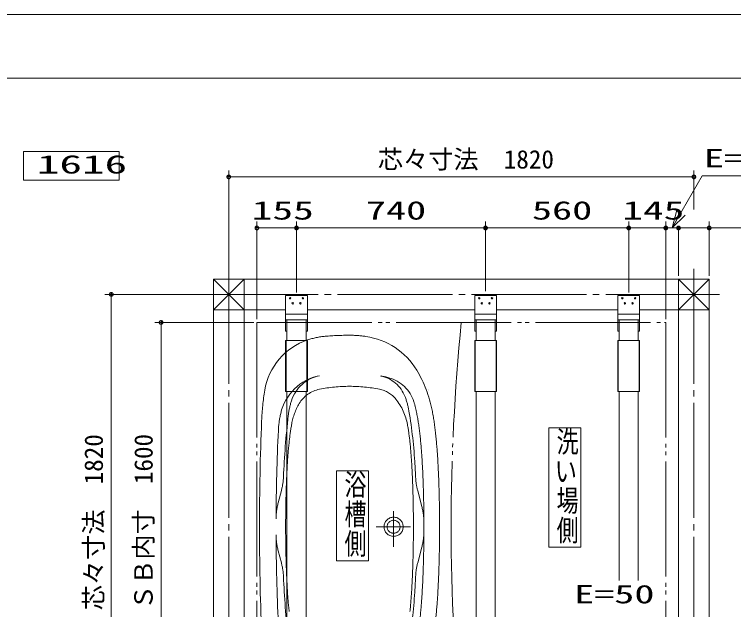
# Model space of a CAD drawing. Units: millimetres on the paper, scale 1:25. Extents: x -305 to 305, y -152 to 152.
# Drawn here: x -69.6 to 43, y 55.3 to 148.5 of the extents above; entities that cross this region are included whole.
import ezdxf
from ezdxf.enums import TextEntityAlignment as Align

# ---------------------------------------------------------------- set-up
doc = ezdxf.new("R2010")
doc.units = ezdxf.units.MM
doc.linetypes.add('LONG_CHAIN', pattern=[21, 18, -1, 1, -1])
doc.linetypes.add('LONG_DOUBLE_CHAIN', pattern=[21.8, 18, -1, 0.6, -0.6, 0.6, -1])
for name, color, linetype, lineweight in [('0-1_RV', 7, 'LONG_DOUBLE_CHAIN', 9), ('0-2_0', 7, 'Continuous', 9), ('0-5_図面枠', 3, 'Continuous', 9), ('0-6_DEFPOINTS', 7, 'Continuous', 9)]:
    doc.layers.add(name, color=color, linetype=linetype, lineweight=lineweight)
doc.styles.add('ＭＳ ゴシック', font='')
doc.styles.get('ＭＳ ゴシック').set_extended_font_data('MS Gothic')

# ---------------------------------------------------------------- blocks, each defined once
blk = doc.blocks.new('_DOTSMALL')
at = {"layer": '0-2_0'}
for p, q in [((0.0746, 0.1), (-0.0746, 0.1)), ((0.1223, -0.0248), (-0.1223, -0.0248))]:
    blk.add_line(p, q, dxfattribs=at)
for points in [[(0.125, 0), (0.124, 0.0157), (0.1211, 0.0311), (0.1162, 0.046), (0.1095, 0.0602), (0.1011, 0.0735), (0.0911, 0.0856), (0.0797, 0.0963), (0.067, 0.1055), (0.0532, 0.1131), (0.0386, 0.1189), (0.0234, 0.1228), (0.0078, 0.1248), (-0.0078, 0.1248), (-0.0234, 0.1228), (-0.0386, 0.1189), (-0.0532, 0.1131), (-0.067, 0.1055), (-0.0797, 0.0963), (-0.0911, 0.0856), (-0.1011, 0.0735), (-0.1095, 0.0602), (-0.1162, 0.046), (-0.1211, 0.0311), (-0.124, 0.0157), (-0.125, 0), (0, 0)], [(-0.125, 0), (-0.124, -0.0157), (-0.1211, -0.0311), (-0.1162, -0.046), (-0.1095, -0.0602), (-0.1011, -0.0735), (-0.0911, -0.0856), (-0.0797, -0.0963), (-0.067, -0.1055), (-0.0532, -0.1131), (-0.0386, -0.1189), (-0.0234, -0.1228), (-0.0078, -0.1248), (0.0078, -0.1248), (0.0234, -0.1228), (0.0386, -0.1189), (0.0532, -0.1131), (0.067, -0.1055), (0.0797, -0.0963), (0.0911, -0.0856), (0.1011, -0.0735), (0.1095, -0.0602), (0.1162, -0.046), (0.1211, -0.0311), (0.124, -0.0157), (0.125, 0), (0, 0)]]:
    blk.add_lwpolyline(points, close=True, dxfattribs=at)
blk = doc.blocks.new('RECT')
at = {"layer": '0-2_0'}
blk.add_lwpolyline([(-0.5, 0.5), (-0.5, -0.5), (0.5, -0.5), (0.5, 0.5)], close=True, dxfattribs=at)
blk = doc.blocks.new('_OPEN30')
at = {"layer": '0-2_0'}
blk.add_line((0, 0), (-1, 0), dxfattribs=at)
blk.add_lwpolyline([(-1, 0.2679), (0, 0), (-1, -0.2679)], dxfattribs=at)

msp = doc.modelspace()

# ---------------------------------------------------------------- linework, layer by layer
at = {"layer": '0-1_RV', "linetype": 'Continuous'}
for p, q in [((-68.175, 127.009), (-68.175, 122.513)), ((-68.175, 127.009), (-53.175, 127.009)), ((-53.175, 127.009), (-53.175, 122.513)), ((-36.033, 105.146), (-36.033, 124.046)), ((36.767, 117.96), (36.767, 124.046)), ((-36.033, 123.046), (36.767, 123.046)), ((-68.175, 122.513), (-53.175, 122.513)), ((-31.633, 100.746), (-31.633, 116.046)), ((-25.433, 104.946), (-25.433, 116.046)), ((-25.433, 105.146), (-25.433, 116.046)), ((4.167, 105.146), (4.167, 116.046)), ((26.567, 105.146), (26.567, 116.046)), ((26.567, 104.946), (26.567, 116.046)), ((32.367, 100.746), (32.367, 116.046)), ((39.167, 107.546), (39.167, 116.046)), ((-31.633, 115.046), (-25.433, 115.046)), ((-25.433, 115.046), (4.167, 115.046)), ((4.167, 115.046), (26.567, 115.046)), ((26.567, 115.046), (32.367, 115.046)), ((34.367, 115.046), (39.167, 115.046)), ((36.847, 115.046), (34.527, 115.046)), ((39.167, 115.046), (57.137, 115.046)), ((-38.433, 102.246), (-33.633, 107.046)), ((-33.633, 102.246), (-38.433, 107.046)), ((-38.433, 107.046), (-38.433, 29.446)), ((-38.433, 107.046), (39.167, 107.046)), ((-33.633, 107.046), (-33.633, 29.446)), ((34.367, 107.046), (39.167, 102.246)), ((34.367, 102.246), (39.167, 107.046)), ((34.367, 107.046), (34.367, 29.446)), ((39.167, 107.046), (39.167, 29.446)), ((-36.533, 104.646), (-55.433, 104.646)), ((-54.433, 31.846), (-54.433, 104.646)), ((-23.733, 104.446), (-23.733, 98.886)), ((5.867, 104.446), (5.867, 98.886)), ((28.267, 104.446), (28.267, 98.886)), ((-38.433, 102.246), (-27.133, 102.246)), ((-23.733, 101.566), (-27.133, 101.566)), ((-23.733, 102.246), (2.467, 102.246)), ((5.867, 101.566), (2.467, 101.566)), ((5.867, 102.246), (24.867, 102.246)), ((28.267, 101.566), (24.867, 101.566)), ((28.267, 102.246), (39.167, 102.246)), ((-32.133, 100.246), (-47.633, 100.246)), ((-46.633, 36.246), (-46.633, 100.246)), ((-23.733, 100.646), (-27.133, 100.646)), ((-26.933, 100.646), (-26.933, 97.446)), ((-23.933, 100.646), (-23.933, 97.446)), ((5.867, 100.646), (2.467, 100.646)), ((2.667, 100.646), (2.667, 97.446)), ((5.667, 100.646), (5.667, 97.446)), ((28.267, 100.646), (24.867, 100.646)), ((25.067, 100.646), (25.067, 97.446)), ((28.067, 100.646), (28.067, 97.446)), ((-26.933, 98.886), (-27.133, 98.886)), ((-23.733, 98.886), (-23.933, 98.886)), ((2.667, 98.886), (2.467, 98.886)), ((5.867, 98.886), (5.667, 98.886)), ((25.067, 98.886), (24.867, 98.886)), ((28.267, 98.886), (28.067, 98.886)), ((-27.133, 97.446), (-27.133, 89.446)), ((-23.733, 97.446), (-27.133, 97.446)), ((-27.069, 97.446), (-27.069, 89.446)), ((-23.797, 97.446), (-23.797, 89.446)), ((2.467, 97.446), (2.467, 89.446)), ((5.867, 97.446), (2.467, 97.446)), ((2.531, 97.446), (2.531, 89.446)), ((5.803, 97.446), (5.803, 89.446)), ((24.867, 97.446), (24.867, 89.446)), ((28.267, 97.446), (24.867, 97.446)), ((24.931, 97.446), (24.931, 89.446)), ((28.203, 97.446), (28.203, 89.446)), ((-26.933, 89.446), (-26.933, 68.246)), ((-23.933, 89.446), (-23.933, 68.246)), ((2.667, 89.446), (2.667, 68.246)), ((5.667, 89.446), (5.667, 68.246)), ((25.067, 89.446), (25.067, 68.246)), ((28.067, 89.446), (28.067, 68.246)), ((-26.933, 47.046), (-26.933, 68.246)), ((-23.933, 47.046), (-23.933, 68.246)), ((2.667, 47.046), (2.667, 68.246)), ((5.667, 47.046), (5.667, 68.246)), ((25.067, 59.848), (25.067, 68.246)), ((28.067, 59.848), (28.067, 68.246))]:
    msp.add_line(p, q, dxfattribs=at)
at = {"layer": '0-1_RV', "linetype": 'LONG_CHAIN'}
for p, q in [((-36.033, 108.646), (-36.033, 27.846)), ((36.767, 108.646), (36.767, 27.846)), ((-40.033, 104.646), (40.767, 104.646)), ((-10.233, 70.686), (-10.233, 65.126)), ((-12.959, 68.246), (-7.609, 68.246))]:
    msp.add_line(p, q, dxfattribs=at)
at = {"layer": '0-1_RV'}
for p, q in [((-31.633, 100.246), (-31.633, 36.246)), ((-31.633, 100.246), (32.367, 100.246)), ((32.367, 100.246), (32.367, 36.246)), ((-27.8, 73.904), (-28.3, 72.008)), ((-6.464, 73.877), (-5.818, 71.427)), ((-27.8, 62.588), (-28.3, 64.483)), ((-6.464, 62.614), (-5.818, 65.064))]:
    msp.add_line(p, q, dxfattribs=at)
at = {"layer": '0-1_RV', "linetype": 'Continuous'}
for points in [[(-23.733, 104.446), (-27.133, 104.446), (-27.133, 98.886)], [(5.867, 104.446), (2.467, 104.446), (2.467, 98.886)], [(28.267, 104.446), (24.867, 104.446), (24.867, 98.886)], [(-23.733, 97.446), (-23.733, 89.446), (-27.133, 89.446)], [(5.867, 97.446), (5.867, 89.446), (2.467, 89.446)], [(28.267, 97.446), (28.267, 89.446), (24.867, 89.446)]]:
    msp.add_lwpolyline(points, dxfattribs=at)
for centre in [(-26.433, 104.046), (-24.433, 104.046), (3.167, 104.046), (5.167, 104.046), (25.567, 104.046), (27.567, 104.046), (-26.033, 103.246), (-24.833, 103.246), (3.567, 103.246), (4.767, 103.246), (25.967, 103.246), (27.167, 103.246)]:
    msp.add_circle(centre, 0.11, dxfattribs=at)
at = {"layer": '0-1_RV'}
for radius in [1.5, 1.02]:
    msp.add_circle((-10.233, 68.246), radius, dxfattribs=at)
for centre, radius, start, end in [((319.567, 68.246), 320.8, 174.27519, 180), ((-19.896, 86.126), 12, 94.95444, 108.46728), ((-17.133, 54.246), 44, 89.99999, 94.95444), ((-17.133, 80.646), 17.6, 81.67971, 90), ((-16.207, 86.978), 11.2, 31.16034, 81.67971), ((-20.53, 88.023), 10, 108.46728, 170.71873), ((-23.053, 82.839), 19.2, 11.00864, 31.16034), ((-20.305, 84.26), 7.8, 101.29342, 167.16152), ((-20.697, 86.222), 5.8, 101.30119, 162.46615), ((-13.303, 86.78), 5.2, 20.76615, 78.24482), ((-17.133, 68.374), 24, 75.13371, 78.24481), ((-12.412, 86.158), 5.6, 17.32322, 75.13371), ((-17.133, 66.246), 24, 90.00001, 101.29342), ((-17.133, 66.246), 24, 78.7065, 89.99999), ((9.077, 83.185), 40, 170.71873, 177.6217), ((-20.893, 85.074), 4.8, 101.29342, 149.17082), ((-13.294, 85.466), 4.4, 39.15375, 78.7065), ((-4.354, 89.74), 0.4, 184.46931, 184.50491), ((-4.354, 89.677), 0.4, 184.46931, 184.50491), ((-4.353, 89.677), 0.4, 184.46931, 184.50491), ((-15.185, 84.416), 11.6, 162.16474, 173.82697), ((-16.728, 82.715), 8.8, 10.07233, 38.92663), ((-19.661, 84.369), 12, 9.45382, 20.76615), ((-23.054, 82.839), 16.747, 11.00864, 17.32322), ((-16.73, 82.684), 9.6, 149.65551, 169.86186), ((-12.697, 82.543), 15.6, 167.22256, 177.09528), ((111.191, 69.924), 138.804, 173.48916, 177.4855), ((-85.557, 73.396), 78.803, 3.31712, 9.45382), ((-45.827, 78.409), 39.947, 6.27211, 11.00864), ((-45.826, 78.409), 42.4, 6.27211, 11.00864), ((368.767, 68.246), 400, 177.6217, 180), ((291.167, 68.246), 319.8, 177.29578, 179.77559), ((11.508, 77.556), 38.3, 169.74567, 174.03081), ((-45.774, 77.556), 38.3, 5.96919, 10.07234), ((-85.587, 74.039), 79.947, 3.62322, 6.27211), ((-85.586, 74.039), 82.4, 3.62322, 6.27211), ((51.291, 73.396), 78.3, 174.03081, 176.68288), ((-85.557, 73.396), 78.3, 3.31712, 5.96919), ((-145.467, 70.247), 139.947, 1.91139, 3.62322), ((-145.466, 70.247), 142.4, 1.91139, 3.62322), ((111.191, 69.924), 138.3, 176.68288, 178.39679), ((-145.456, 69.924), 138.3, 1.60321, 3.31712), ((-145.451, 69.888), 138.8, 2.51885, 3.35194), ((-37.47, 76.453), 10, 345.23158, 357.4855), ((3.205, 76.428), 10, 182.51885, 194.76903), ((-205.434, 68.246), 199.947, 0, 1.9155), ((-205.433, 68.246), 202.4, 0, 1.91139), ((171.167, 68.246), 198.3, 178.39679, 180), ((-205.433, 68.246), 198.3, 0, 1.60321), ((-18.63, 69.459), 10, 165.23158, 179.77559), ((-15.488, 68.878), 10, 0.19076, 14.76903), ((368.767, 68.246), 400, 180, 182.3783), ((171.167, 68.246), 198.3, 180, 181.60321), ((-205.433, 68.246), 198.3, 358.39679, 0), ((-15.488, 67.613), 10, 345.23097, 359.80924), ((-205.434, 68.246), 199.947, 358.0845, 0), ((-205.433, 68.246), 202.4, 358.08861, 0), ((319.567, 68.246), 320.8, 180, 185.72481), ((291.167, 68.246), 319.8, 180.22441, 182.70422), ((-18.63, 67.032), 10, 180.22441, 194.76842), ((-37.47, 60.039), 10, 2.5145, 14.76842), ((111.191, 66.567), 138.3, 181.60321, 183.31712), ((-145.456, 66.567), 138.3, 356.68288, 358.39679), ((3.205, 60.064), 10, 165.23097, 177.48115), ((-145.467, 66.244), 139.947, 356.37678, 358.08861), ((-145.466, 66.244), 142.4, 356.37678, 358.08861), ((111.191, 66.567), 138.804, 182.5145, 186.51084), ((-145.451, 66.603), 138.8, 356.64806, 357.48115), ((51.291, 63.095), 78.3, 183.31712, 185.96919), ((-85.557, 63.095), 78.3, 354.03081, 356.68288), ((-85.557, 63.095), 78.803, 350.54618, 356.68288), ((-85.587, 62.453), 79.947, 353.72789, 356.37678), ((-85.586, 62.453), 82.4, 353.72789, 356.37678)]:
    msp.add_arc(centre, radius, start, end, dxfattribs=at)
at = {"layer": '0-2_0'}
for p, q in [((32.367, 115.046), (34.367, 115.046)), ((32.367, 100.746), (32.367, 115.046)), ((34.367, 107.546), (34.367, 115.046))]:
    msp.add_line(p, q, dxfattribs=at)
msp.add_lwpolyline([(33.367, 115.046), (38.087, 123.22), (49.859, 123.22)], dxfattribs=at)
at = {"layer": '0-5_図面枠'}
msp.add_lwpolyline([(-291.017, -138.498), (108.983, -138.498), (108.983, 138.502), (-291.017, 138.502)], close=True, dxfattribs=at)
at = {"layer": '0-6_DEFPOINTS'}
msp.add_line((118.983, 148.502), (-301.017, 148.502), dxfattribs=at)

# ---------------------------------------------------------------- block references
at = {"layer": '0-1_RV', "xscale": 2.32, "yscale": 2.32}
for p, rotation in [((-36.033, 123.046), 180), ((-31.633, 115.046), 180), ((-25.433, 115.046), 180), ((4.167, 115.046), 180), ((26.567, 115.046), 180), ((34.367, 115.046), 180), ((-54.433, 104.646), 90), ((-46.633, 100.246), 90)]:
    msp.add_blockref('_DOTSMALL', p, dxfattribs=dict(at, rotation=rotation))
at = {"layer": '0-1_RV'}
for name, p, xscale, yscale in [('_DOTSMALL', (36.767, 123.046), 2.32, 2.32), ('_DOTSMALL', (-25.433, 115.046), 2.32, 2.32), ('_DOTSMALL', (4.167, 115.046), 2.32, 2.32), ('_DOTSMALL', (26.567, 115.046), 2.32, 2.32), ('_DOTSMALL', (32.367, 115.046), 2.32, 2.32), ('_DOTSMALL', (39.167, 115.046), 2.32, 2.32), ('RECT', (16.551, 74.391), 5.002398, 18.71579), ('RECT', (-16.649, 69.97), 5.002398, 14.11053)]:
    msp.add_blockref(name, p, dxfattribs=dict(at, xscale=xscale, yscale=yscale))
at = {"layer": '0-2_0'}
for name, p, xscale, yscale, rotation in [('_OPEN30', (33.367, 115.046), 2.77, 2.77, 240), ('_DOTSMALL', (32.367, 115.046), 2.32, 2.32, 180)]:
    msp.add_blockref(name, p, dxfattribs=dict(at, xscale=xscale, yscale=yscale, rotation=rotation))
at = {"layer": '0-2_0', "xscale": 2.32, "yscale": 2.32}
msp.add_blockref('_DOTSMALL', (34.367, 115.046), dxfattribs=at)

# ---------------------------------------------------------------- texts
at = {"layer": '0-1_RV', "style": 'ＭＳ ゴシック'}
msp.add_text('芯々寸法\u30001820', height=2.889, dxfattribs=at).set_placement((-12.695, 123.491), align=Align.BOTTOM_LEFT)
for s, height, width, p in [('1616', 2.886, 1.8, (-66.075, 122.705)), ('155', 2.889, 1.65, (-32.444, 115.491)), ('740', 2.889, 1.6, (-14.57, 115.491)), ('560', 2.889, 1.6, (11.43, 115.491)), ('145', 2.889, 1.65, (25.556, 115.491)), ('洗', 3.365, 0.75, (15.288, 78.885)), ('い', 3.365, 0.75, (15.006, 74.27)), ('浴', 3.365, 0.75, (-17.912, 72.149)), ('場', 3.365, 0.75, (15.288, 69.639)), ('槽', 3.365, 0.75, (-17.912, 67.527)), ('側', 3.365, 0.75, (15.288, 64.994)), ('側', 3.365, 0.75, (-17.912, 62.897)), ('E=50', 2.889, 1.6, (18.022, 55.385))]:
    msp.add_text(s, height=height, dxfattribs=dict(at, width=width)).set_placement(p, align=Align.BOTTOM_LEFT)
for s, p in [('芯々寸法\u30001820', (-54.878, 55.183)), ('ＳＢ内寸\u30001600', (-47.078, 55.224))]:
    msp.add_text(s, height=2.889, rotation=90, dxfattribs=at).set_placement(p, align=Align.BOTTOM_LEFT)
at = {"layer": '0-2_0', "style": 'ＭＳ ゴシック', "width": 1.6}
msp.add_text('E=50', height=2.889, dxfattribs=at).set_placement((38.347, 123.665), align=Align.BOTTOM_LEFT)

doc.saveas('drawing.dxf')
